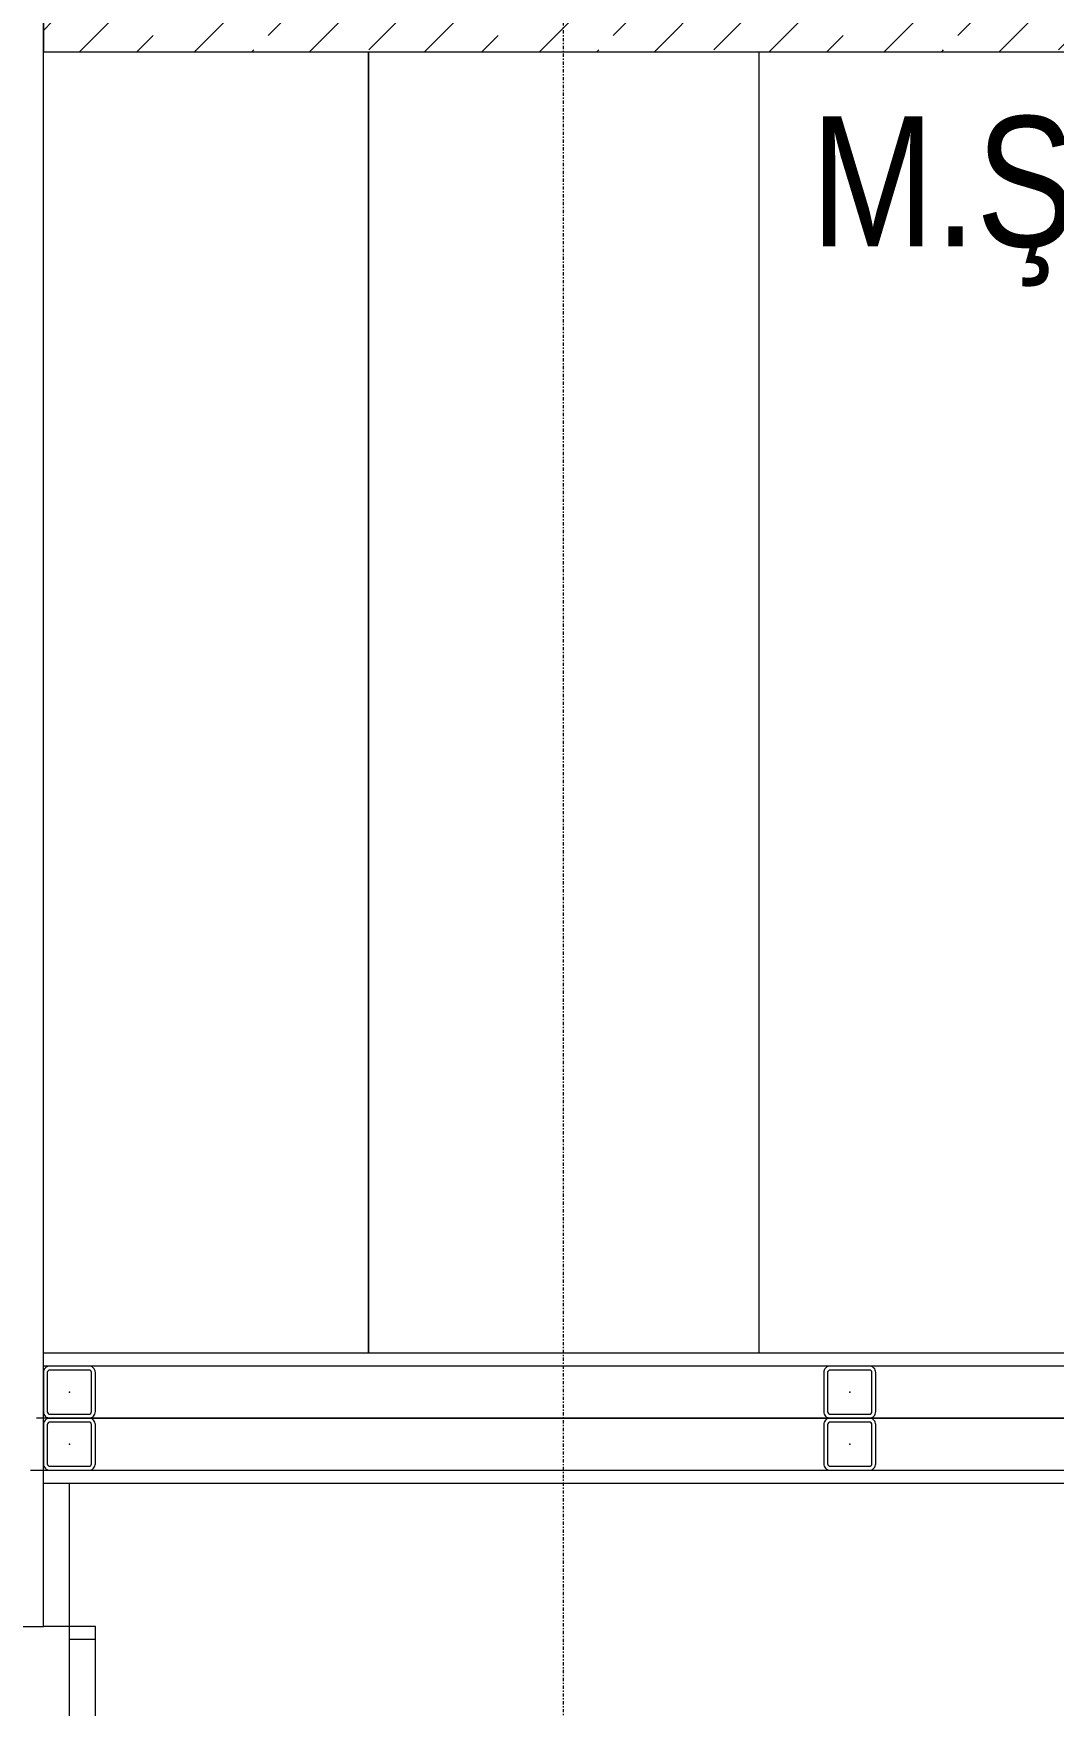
# Model space of a CAD drawing. Extents: x -1439 to 23780, y -1362 to 4476.
# Drawn here: x 13071.7 to 13150.2, y 1817.9 to 1946.4 of the extents above; entities that cross this region are included whole.
import ezdxf

# ---------------------------------------------------------------- set-up
doc = ezdxf.new("R2010")
doc.units = 0
doc.header["$MEASUREMENT"] = 0
for name, pattern in [('Audi$0$DASHDOT2', [0.5, 0.25, -0.125, 0, -0.125]), ('Audi$0$DOT2', [0.125, 0, -0.125]), ('Audi$0$HIDDEN', [0.375, 0.25, -0.125])]:
    doc.linetypes.add(name, pattern=pattern)
doc.layers.get('0').update_dxf_attribs({"color": 9, "lineweight": 9})
for name, color, linetype, lineweight in [('Audi$0$01', 8, 'Continuous', 9), ('Audi$0$06B', 8, 'Continuous', 9), ('Audi$0$06C', 8, 'Continuous', 9), ('Audi$0$06D', 8, 'Continuous', 9), ('Audi$0$09W', 8, 'Continuous', 9), ('Audi$0$10', 8, 'Continuous', 9), ('Audi$0$11', 8, 'Continuous', 9), ('Audi$0$20', 8, 'Audi$0$DOT2', 9), ('Audi$0$21', 8, 'Continuous', 9), ('Audi$0$24', 8, 'Audi$0$DASHDOT2', 9), ('Audi$0$33', 8, 'Audi$0$BATTING', 9), ('Audi$0$35', 8, 'Continuous', 9)]:
    doc.layers.add(name, color=color, linetype=linetype, lineweight=lineweight)
doc.styles.add('Audi$0$MuuM_TEXT-STANDART', font='ARIALN.TTF')
doc.linetypes.add('Audi$0$BATTING', pattern='A,0.0001,-0.1,[134,ltypeshp.shx,S=0.1,R=0,X=-0.1,Y=0],-0.2,[134,ltypeshp.shx,S=0.1,R=180,X=0.1,Y=0],-0.1', length=0.4001)

# ---------------------------------------------------------------- blocks, each defined once
blk = doc.blocks.new('Audi$0$p-kolon_80x80')
at = {"layer": 'Audi$0$09W'}
h = blk.add_hatch(dxfattribs=at)
h.set_pattern_fill('ANSI33', color=256, scale=25, style=0)
h.set_pattern_definition([(45, (-1222.5, -385), (-4.419417, 4.419417), []), (45, (-1218.0806, -385), (-4.419417, 4.419417), [3.125, -1.5625])])
h.paths.add_polyline_path([(-40, -40), (40, -40), (40, 40), (-40, 40)])
blk.add_lwpolyline([(-40, -40), (40, -40), (40, 40), (-40, 40)], close=True)
blk = doc.blocks.new('Audi$0$P-AKS_AUDI')
at = {"layer": 'Audi$0$24'}
blk.add_lwpolyline([(-3500, -2590), (-3500, 1250)], dxfattribs=at)
blk = doc.blocks.new('Audi$0$Prf-40x40')
for points in [[(1.5, -2), (-1.5, -2, -0.414214), (-2, -1.5), (-2, 1.5, -0.414214), (-1.5, 2), (1.5, 2, -0.414214), (2, 1.5), (2, -1.5, -0.414214)], [(1.5, -1.7), (-1.5, -1.7, -0.414214), (-1.7, -1.5), (-1.7, 1.5, -0.414214), (-1.5, 1.7), (1.5, 1.7, -0.414214), (1.7, 1.5), (1.7, -1.5, -0.414214)]]:
    blk.add_lwpolyline(points, format="xyb", close=True)
at = {"color": 252}
blk.add_point((0, 0), dxfattribs=at)
blk = doc.blocks.new('Audi$0$fsdfsfsfsfd')
at = {"layer": 'Audi$0$06D', "elevation": 0}
blk.add_lwpolyline([(52591.75, -74474.98), (52589.75, -74474.98), (52589.75, -74595.98), (52591.75, -74595.98)], dxfattribs=at)
blk = doc.blocks.new('Audi$0$p-2. kat planı')
at = {"layer": 'Audi$0$06D'}
for points in [[(13097.5, 1945), (13097.5, 1845)], [(13097.5, 1845), (13097.5, 1945)], [(13127.5, 1945), (13127.5, 1845)], [(13127.5, 1945), (13127.5, 1845)], [(13074.5, 1840), (13843.61, 1840), (13849.5, 1840), (13849.5, 1846.13), (13849.5, 1943)], [(13072.5, 1701), (13076.5, 1701), (13076.5, 1824), (13072.5, 1824)]]:
    blk.add_lwpolyline(points, dxfattribs=at)
at = {"layer": 'Audi$0$11'}
for points in [[(13052.5, 2390), (13052.5, 2390), (13052.5, 1824), (13072.5, 1824), (13072.5, 2390)], [(13071.5, 1836), (13853.5, 1836), (13853.5, 1945)], [(13072.5, 1835), (13854.5, 1835), (13854.5, 1945), (13844.5, 1945), (13844.5, 1845), (13072.5, 1845)], [(13845.5, 1944), (13845.5, 1844), (13072.5, 1844)], [(13072.5, 1844), (13072.5, 1845)]]:
    blk.add_lwpolyline(points, dxfattribs=at)
at = {"layer": 'Audi$0$20', "linetype": 'Audi$0$HIDDEN'}
blk.add_lwpolyline([(16671.49, 2158.03, 0.152192), (13054.42, 1065.28, 0.152192)], format="xyb", dxfattribs=at)
at = {"layer": 'Audi$0$33', "ltscale": 0.4}
blk.add_lwpolyline([(13849.5, 1840), (13071.97, 1840)], dxfattribs=at)
at = {"rotation": 180}
blk.add_blockref('Audi$0$fsdfsfsfsfd', (65666.25, -72772.98), dxfattribs=at)
at = {"layer": 'Audi$0$01'}
blk.add_blockref('Audi$0$p-kolon_80x80', (13112.5, 1985), dxfattribs=at)
at = {"layer": 'Audi$0$10', "xscale": -1}
for p in [(13074.5, 1842), (13134.5, 1842), (13074.5, 1838), (13134.5, 1838)]:
    blk.add_blockref('Audi$0$Prf-40x40', p, dxfattribs=at)
at = {"layer": 'Audi$0$24'}
blk.add_blockref('Audi$0$P-AKS_AUDI', (16612.5, 2785), dxfattribs=at)
at = {"layer": 'Audi$0$21', "style": 'Audi$0$MuuM_TEXT-STANDART'}
blk.add_text('M.Ş.', height=10, dxfattribs=at).set_placement((13131.49, 1930.03))

msp = doc.modelspace()

# ---------------------------------------------------------------- linework, layer by layer
at = {"layer": 'Audi$0$06B'}
for points in [[(13055.87, 1124.03, -0.149972), (16650.5, 2206.09)], [(13033.61, 1157.26, -0.075525), (14783.96, 1979.92, -0.075525)]]:
    msp.add_lwpolyline(points, format="xyb", dxfattribs=at)
at = {"layer": 'Audi$0$06C'}
msp.add_lwpolyline([(13124.69, 1100.45), (13117.7, 1111.05, -0.146397), (16605.5, 2161.14), (16605.5, 2148.44, 0.146396), (13124.69, 1100.45, 3.321415)], format="xyb", dxfattribs=at)
at = {"layer": 'Audi$0$20', "linetype": 'Audi$0$HIDDEN'}
for points in [[(13074.5, 1250.48, -0.146575), (16650.5, 2301.36, -0.146575)], [(13074.5, 1209.1, -0.147553), (16652.5, 2266.71)]]:
    msp.add_lwpolyline(points, format="xyb", dxfattribs=at)
at = {"layer": 'Audi$0$35'}
msp.add_lwpolyline([(16650.5, 2363), (16650.5, 2272.98, 0.147272), (13074.5, 1216.59), (13074.5, 1835), (13854.5, 1835), (13854.5, 2483.5), (13840.44, 2489.8), (13837.5, 2489.8), (13837.5, 2570.2), (13840.5, 2570.2), (13854.5, 2576.5), (13854.5, 2580), (13854.5, 2657), (13835.5, 2657), (13835.5, 2763), (13854.5, 2763), (13854.5, 2803), (14182.5, 2803), (14182.5, 2363)], format="xyb", close=True, dxfattribs=at)
msp.add_lwpolyline([(16670.8, 1862.43, 0.158669), (13096.04, 734.16, 0.158669)], format="xyb", dxfattribs=at)

# ---------------------------------------------------------------- block references
msp.add_blockref('Audi$0$p-2. kat planı', (0, 0))

doc.saveas('drawing.dxf')
